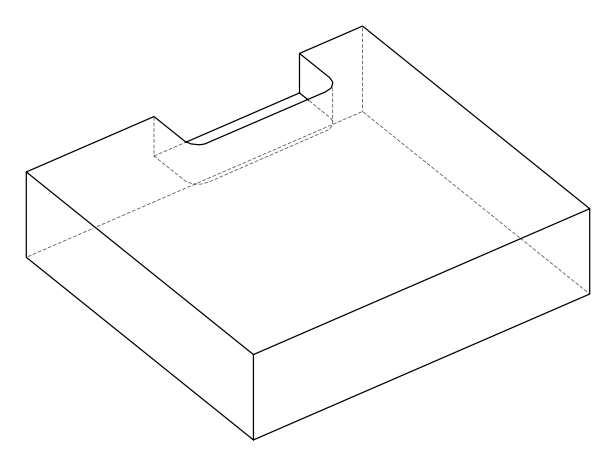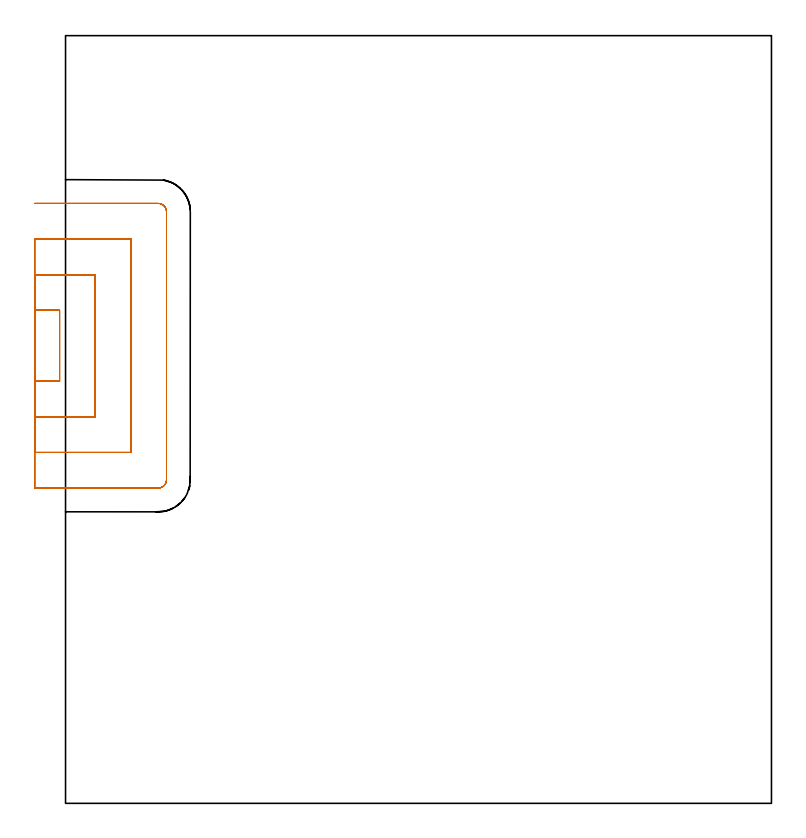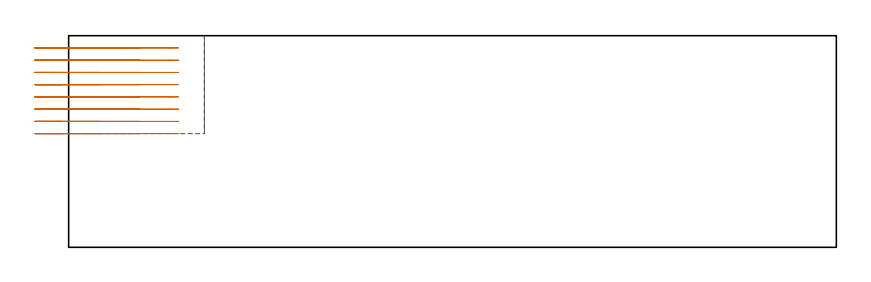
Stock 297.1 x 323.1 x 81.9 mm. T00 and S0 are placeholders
(PLAN: 1 operations, 0 tool changes, 16.6 min)
(1 MILL_SLOT | SLOT_PARTIAL_RECTANGULAR | UGT0201_094 | Follow Part, ap 5, ae 75% | 16.59 min | 275232 mm3)
(TOOL UGT0201_094 | End mill 20 mm | D20 FL38 Z4)
(OP 1 MILL_SLOT)
G17 G21 G94 G90
T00 M6
G54
G17 G0 G90 X-13. Y177.7 S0 M3
G43 Z91.9 H0
Z77.162
G94 G1 X-10. F250.
X-2.5 F500.
Y207.5
X-10.
X-13. F250.
Y162.7
X-10.
X12.5 F500.
Y222.5
X-10.
X-13. F250.
Y147.7
X-10.
X27.5 F500.
Y237.5
X-10.
X-13. F250.
Y132.7
X-10.
X39. F500.
G3 X42.5 Y136.2 R3.5
G1 Y249.
G3 X39. Y252.5 R3.5
G1 X-10.
X-13. F250.
G0 Y177.7 Z72.425
G1 X-10.
X-2.5 F500.
Y207.5
X-10.
X-13. F250.
Y162.7
X-10.
X12.5 F500.
Y222.5
X-10.
X-13. F250.
Y147.7
X-10.
X27.5 F500.
Y237.5
X-10.
X-13. F250.
Y132.7
X-10.
X39. F500.
G3 X42.5 Y136.2 R3.5
G1 Y249.
G3 X39. Y252.5 R3.5
G1 X-10.
X-13. F250.
G0 Y177.7 Z67.687
G1 X-10.
X-2.5 F500.
Y207.5
X-10.
X-13. F250.
Y162.7
X-10.
X12.5 F500.
Y222.5
X-10.
X-13. F250.
Y147.7
X-10.
X27.5 F500.
Y237.5
X-10.
X-13. F250.
Y132.7
X-10.
X39. F500.
G3 X42.5 Y136.2 R3.5
G1 Y249.
G3 X39. Y252.5 R3.5
G1 X-10.
X-13. F250.
G0 Y177.7 Z62.95
G1 X-10.
X-2.5 F500.
Y207.5
X-10.
X-13. F250.
Y162.7
X-10.
X12.5 F500.
Y222.5
X-10.
X-13. F250.
Y147.7
X-10.
X27.5 F500.
Y237.5
X-10.
X-13. F250.
Y132.7
X-10.
X39. F500.
G3 X42.5 Y136.2 R3.5
G1 Y249.
G3 X39. Y252.5 R3.5
G1 X-10.
X-13. F250.
G0 Y177.7 Z58.212
G1 X-10.
X-2.5 F500.
Y207.5
X-10.
X-13. F250.
Y162.7
X-10.
X12.5 F500.
Y222.5
X-10.
X-13. F250.
Y147.7
X-10.
X27.5 F500.
Y237.5
X-10.
X-13. F250.
Y132.7
X-10.
X39. F500.
G3 X42.5 Y136.2 R3.5
G1 Y249.
G3 X39. Y252.5 R3.5
G1 X-10.
X-13. F250.
G0 Y177.7 Z53.475
G1 X-10.
X-2.5 F500.
Y207.5
X-10.
X-13. F250.
Y162.7
X-10.
X12.5 F500.
Y222.5
X-10.
X-13. F250.
Y147.7
X-10.
X27.5 F500.
Y237.5
X-10.
X-13. F250.
Y132.7
X-10.
X39. F500.
G3 X42.5 Y136.2 R3.5
G1 Y249.
G3 X39. Y252.5 R3.5
G1 X-10.
X-13. F250.
G0 Y177.7 Z48.737
G1 X-10.
X-2.5 F500.
Y207.5
X-10.
X-13. F250.
Y162.7
X-10.
X12.5 F500.
Y222.5
X-10.
X-13. F250.
Y147.7
X-10.
X27.5 F500.
Y237.5
X-10.
X-13. F250.
Y132.7
X-10.
X39. F500.
G3 X42.5 Y136.2 R3.5
G1 Y249.
G3 X39. Y252.5 R3.5
G1 X-10.
X-13. F250.
G0 Y177.7 Z44.
G1 X-10.
X-2.5 F500.
Y207.5
X-10.
X-13. F250.
Y162.7
X-10.
X12.5 F500.
Y222.5
X-10.
X-13. F250.
Y147.7
X-10.
X27.5 F500.
Y237.5
X-10.
X-13. F250.
Y132.7
X-10.
X39. F500.
G3 X42.5 Y136.2 R3.5
G1 Y249.
G3 X39. Y252.5 R3.5
G1 X-10.
X-13. F250.
G0 Z91.9
M5
M2
